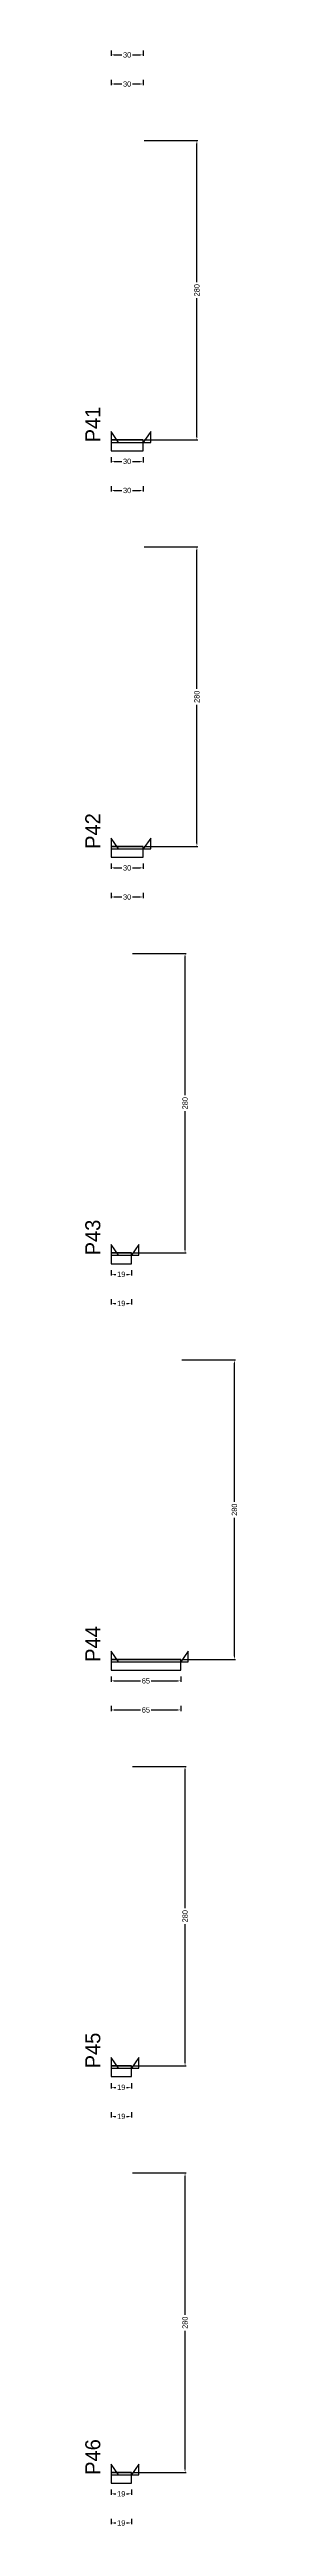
# Model space of a CAD drawing. Header units: centimetres. Extents: x -8500 to 4118, y -39526 to 295.
# Drawn here: x 3976 to 4118, y -17148 to -14833 of the extents above; entities that cross this region are included whole.
import ezdxf

# ---------------------------------------------------------------- set-up
doc = ezdxf.new("R2010")
doc.units = ezdxf.units.CM
for name, color, linetype in [('NOMENCLATURA', 7, 'Continuous'), ('SARR_2.2x10', 60, 'Continuous'), ('SARR_2.2x7', 40, 'Continuous')]:
    doc.layers.add(name, color=color, linetype=linetype)
doc.dimstyles.new('PAINEL-NOVA', dxfattribs={"dimtxt": 5, "dimasz": 3, "dimexe": 1, "dimexo": 1, "dimgap": 1, "dimtad": 1, "dimcen": 2.5, "dimazin": 3, "dimtfac": 1, "dimtmove": 0, "dimatfit": 3})

# ---------------------------------------------------------------- blocks, each defined once
blk = doc.blocks.new('_CLOSEDFILLED')
at = {"color": 0, "linetype": 'BYBLOCK'}
blk.add_solid([(-1, 0.16), (0, 0), (-1, -0.16)], dxfattribs=at)
blk = doc.blocks.new('*D1035')
for p, q in [((4000, -14833.8), (4000, -14838.8)), ((4003, -14837.8), (4010, -14837.8)), ((4020, -14837.8), (4027, -14837.8)), ((4030, -14833.8), (4030, -14838.8))]:
    blk.add_line(p, q)
at = {"layer": 'Defpoints'}
for p in [(4000, -14832.8), (4000, -14837.8), (4030, -14832.8)]:
    blk.add_point(p, dxfattribs=at)
at = {"layer": 'SARR_2.2x10', "xscale": 3, "yscale": 3, "rotation": 180}
blk.add_blockref('_CLOSEDFILLED', (4000, -14837.8), dxfattribs=at)
at = {"layer": 'SARR_2.2x10', "xscale": 3, "yscale": 3}
blk.add_blockref('_CLOSEDFILLED', (4030, -14837.8), dxfattribs=at)
at = {"layer": 'SARR_2.2x10', "insert": (4015, -14837.8), "char_height": 5, "attachment_point": 5}
blk.add_mtext('30', dxfattribs=at)
blk = doc.blocks.new('*D1040')
for p, q in [((4000, -14861), (4000, -14866)), ((4003, -14865), (4010, -14865)), ((4020, -14865), (4027, -14865)), ((4030, -14861), (4030, -14866))]:
    blk.add_line(p, q)
at = {"layer": 'Defpoints'}
for p in [(4000, -14860), (4000, -14865), (4030, -14860)]:
    blk.add_point(p, dxfattribs=at)
at = {"layer": 'SARR_2.2x10', "xscale": 3, "yscale": 3, "rotation": 180}
blk.add_blockref('_CLOSEDFILLED', (4000, -14865), dxfattribs=at)
at = {"layer": 'SARR_2.2x10', "xscale": 3, "yscale": 3}
blk.add_blockref('_CLOSEDFILLED', (4030, -14865), dxfattribs=at)
at = {"layer": 'SARR_2.2x10', "insert": (4015, -14865), "char_height": 5, "attachment_point": 5}
blk.add_mtext('30', dxfattribs=at)
blk = doc.blocks.new('*D1061')
for p, q in [((4000, -15213.8), (4000, -15218.8)), ((4003, -15217.8), (4010, -15217.8)), ((4020, -15217.8), (4027, -15217.8)), ((4030, -15213.8), (4030, -15218.8))]:
    blk.add_line(p, q)
at = {"layer": 'Defpoints'}
for p in [(4000, -15212.8), (4000, -15217.8), (4030, -15212.8)]:
    blk.add_point(p, dxfattribs=at)
at = {"layer": 'SARR_2.2x10', "xscale": 3, "yscale": 3, "rotation": 180}
blk.add_blockref('_CLOSEDFILLED', (4000, -15217.8), dxfattribs=at)
at = {"layer": 'SARR_2.2x10', "xscale": 3, "yscale": 3}
blk.add_blockref('_CLOSEDFILLED', (4030, -15217.8), dxfattribs=at)
at = {"layer": 'SARR_2.2x10', "insert": (4015, -15217.8), "char_height": 5, "attachment_point": 5}
blk.add_mtext('30', dxfattribs=at)
blk = doc.blocks.new('*D1062')
for p, q in [((4031, -14917.8), (4081, -14917.8)), ((4080, -15050.3), (4080, -14920.8)), ((4080, -15194.8), (4080, -15065.3)), ((4031, -15197.8), (4081, -15197.8))]:
    blk.add_line(p, q)
at = {"layer": 'Defpoints'}
for p in [(4030, -14917.8), (4030, -15197.8), (4080, -15197.8)]:
    blk.add_point(p, dxfattribs=at)
at = {"layer": 'SARR_2.2x10', "xscale": 3, "yscale": 3}
for p, rotation in [((4080, -14917.8), 90), ((4080, -15197.8), 270)]:
    blk.add_blockref('_CLOSEDFILLED', p, dxfattribs=dict(at, rotation=rotation))
at = {"layer": 'SARR_2.2x10', "insert": (4080, -15057.8), "char_height": 5, "attachment_point": 5, "rotation": 90}
blk.add_mtext('280', dxfattribs=at)
blk = doc.blocks.new('*D1063')
for p, q in [((4031, -14917.8), (4081, -14917.8)), ((4080, -15050.3), (4080, -14920.8)), ((4080, -15194.8), (4080, -15065.3)), ((4031, -15197.8), (4081, -15197.8))]:
    blk.add_line(p, q)
at = {"layer": 'Defpoints'}
for p in [(4030, -14917.8), (4030, -15197.8), (4080, -15197.8)]:
    blk.add_point(p, dxfattribs=at)
at = {"layer": 'SARR_2.2x10', "xscale": 3, "yscale": 3}
for p, rotation in [((4080, -14917.8), 90), ((4080, -15197.8), 270)]:
    blk.add_blockref('_CLOSEDFILLED', p, dxfattribs=dict(at, rotation=rotation))
at = {"layer": 'SARR_2.2x10', "insert": (4080, -15057.8), "char_height": 5, "attachment_point": 5, "rotation": 90}
blk.add_mtext('280', dxfattribs=at)
blk = doc.blocks.new('*D1064')
for p, q in [((4031, -14917.8), (4081, -14917.8)), ((4080, -15050.3), (4080, -14920.8)), ((4080, -15194.8), (4080, -15065.3)), ((4031, -15197.8), (4081, -15197.8))]:
    blk.add_line(p, q)
at = {"layer": 'Defpoints'}
for p in [(4030, -14917.8), (4030, -15197.8), (4080, -15197.8)]:
    blk.add_point(p, dxfattribs=at)
at = {"layer": 'SARR_2.2x10', "xscale": 3, "yscale": 3}
for p, rotation in [((4080, -14917.8), 90), ((4080, -15197.8), 270)]:
    blk.add_blockref('_CLOSEDFILLED', p, dxfattribs=dict(at, rotation=rotation))
at = {"layer": 'SARR_2.2x10', "insert": (4080, -15057.8), "char_height": 5, "attachment_point": 5, "rotation": 90}
blk.add_mtext('280', dxfattribs=at)
blk = doc.blocks.new('*D1065')
for p, q in [((4031, -14917.8), (4081, -14917.8)), ((4080, -15050.3), (4080, -14920.8)), ((4080, -15194.8), (4080, -15065.3)), ((4031, -15197.8), (4081, -15197.8))]:
    blk.add_line(p, q)
at = {"layer": 'Defpoints'}
for p in [(4030, -14917.8), (4030, -15197.8), (4080, -15197.8)]:
    blk.add_point(p, dxfattribs=at)
at = {"layer": 'SARR_2.2x10', "xscale": 3, "yscale": 3}
for p, rotation in [((4080, -14917.8), 90), ((4080, -15197.8), 270)]:
    blk.add_blockref('_CLOSEDFILLED', p, dxfattribs=dict(at, rotation=rotation))
at = {"layer": 'SARR_2.2x10', "insert": (4080, -15057.8), "char_height": 5, "attachment_point": 5, "rotation": 90}
blk.add_mtext('280', dxfattribs=at)
blk = doc.blocks.new('*D1066')
for p, q in [((4000, -15241), (4000, -15246)), ((4003, -15245), (4010, -15245)), ((4020, -15245), (4027, -15245)), ((4030, -15241), (4030, -15246))]:
    blk.add_line(p, q)
at = {"layer": 'Defpoints'}
for p in [(4000, -15240), (4000, -15245), (4030, -15240)]:
    blk.add_point(p, dxfattribs=at)
at = {"layer": 'SARR_2.2x10', "xscale": 3, "yscale": 3, "rotation": 180}
blk.add_blockref('_CLOSEDFILLED', (4000, -15245), dxfattribs=at)
at = {"layer": 'SARR_2.2x10', "xscale": 3, "yscale": 3}
blk.add_blockref('_CLOSEDFILLED', (4030, -15245), dxfattribs=at)
at = {"layer": 'SARR_2.2x10', "insert": (4015, -15245), "char_height": 5, "attachment_point": 5}
blk.add_mtext('30', dxfattribs=at)
blk = doc.blocks.new('GRA-E')
at = {"layer": 'SARR_2.2x7'}
blk.add_lwpolyline([(0, 0), (7, 0), (0, 10)], close=True, dxfattribs=at)
blk = doc.blocks.new('GRA-D')
at = {"layer": 'SARR_2.2x7'}
blk.add_lwpolyline([(0, 0), (7, 0), (7, 10)], close=True, dxfattribs=at)
blk = doc.blocks.new('*D1087')
for p, q in [((4000, -15593.8), (4000, -15598.8)), ((4003, -15597.8), (4010, -15597.8)), ((4020, -15597.8), (4027, -15597.8)), ((4030, -15593.8), (4030, -15598.8))]:
    blk.add_line(p, q)
at = {"layer": 'Defpoints'}
for p in [(4000, -15592.8), (4000, -15597.8), (4030, -15592.8)]:
    blk.add_point(p, dxfattribs=at)
at = {"layer": 'SARR_2.2x10', "xscale": 3, "yscale": 3, "rotation": 180}
blk.add_blockref('_CLOSEDFILLED', (4000, -15597.8), dxfattribs=at)
at = {"layer": 'SARR_2.2x10', "xscale": 3, "yscale": 3}
blk.add_blockref('_CLOSEDFILLED', (4030, -15597.8), dxfattribs=at)
at = {"layer": 'SARR_2.2x10', "insert": (4015, -15597.8), "char_height": 5, "attachment_point": 5}
blk.add_mtext('30', dxfattribs=at)
blk = doc.blocks.new('*D1088')
for p, q in [((4031, -15297.8), (4081, -15297.8)), ((4080, -15430.3), (4080, -15300.8)), ((4080, -15574.8), (4080, -15445.3)), ((4031, -15577.8), (4081, -15577.8))]:
    blk.add_line(p, q)
at = {"layer": 'Defpoints'}
for p in [(4030, -15297.8), (4030, -15577.8), (4080, -15577.8)]:
    blk.add_point(p, dxfattribs=at)
at = {"layer": 'SARR_2.2x10', "xscale": 3, "yscale": 3}
for p, rotation in [((4080, -15297.8), 90), ((4080, -15577.8), 270)]:
    blk.add_blockref('_CLOSEDFILLED', p, dxfattribs=dict(at, rotation=rotation))
at = {"layer": 'SARR_2.2x10', "insert": (4080, -15437.8), "char_height": 5, "attachment_point": 5, "rotation": 90}
blk.add_mtext('280', dxfattribs=at)
blk = doc.blocks.new('*D1089')
for p, q in [((4031, -15297.8), (4081, -15297.8)), ((4080, -15430.3), (4080, -15300.8)), ((4080, -15574.8), (4080, -15445.3)), ((4031, -15577.8), (4081, -15577.8))]:
    blk.add_line(p, q)
at = {"layer": 'Defpoints'}
for p in [(4030, -15297.8), (4030, -15577.8), (4080, -15577.8)]:
    blk.add_point(p, dxfattribs=at)
at = {"layer": 'SARR_2.2x10', "xscale": 3, "yscale": 3}
for p, rotation in [((4080, -15297.8), 90), ((4080, -15577.8), 270)]:
    blk.add_blockref('_CLOSEDFILLED', p, dxfattribs=dict(at, rotation=rotation))
at = {"layer": 'SARR_2.2x10', "insert": (4080, -15437.8), "char_height": 5, "attachment_point": 5, "rotation": 90}
blk.add_mtext('280', dxfattribs=at)
blk = doc.blocks.new('*D1090')
for p, q in [((4031, -15297.8), (4081, -15297.8)), ((4080, -15430.3), (4080, -15300.8)), ((4080, -15574.8), (4080, -15445.3)), ((4031, -15577.8), (4081, -15577.8))]:
    blk.add_line(p, q)
at = {"layer": 'Defpoints'}
for p in [(4030, -15297.8), (4030, -15577.8), (4080, -15577.8)]:
    blk.add_point(p, dxfattribs=at)
at = {"layer": 'SARR_2.2x10', "xscale": 3, "yscale": 3}
for p, rotation in [((4080, -15297.8), 90), ((4080, -15577.8), 270)]:
    blk.add_blockref('_CLOSEDFILLED', p, dxfattribs=dict(at, rotation=rotation))
at = {"layer": 'SARR_2.2x10', "insert": (4080, -15437.8), "char_height": 5, "attachment_point": 5, "rotation": 90}
blk.add_mtext('280', dxfattribs=at)
blk = doc.blocks.new('*D1091')
for p, q in [((4031, -15297.8), (4081, -15297.8)), ((4080, -15430.3), (4080, -15300.8)), ((4080, -15574.8), (4080, -15445.3)), ((4031, -15577.8), (4081, -15577.8))]:
    blk.add_line(p, q)
at = {"layer": 'Defpoints'}
for p in [(4030, -15297.8), (4030, -15577.8), (4080, -15577.8)]:
    blk.add_point(p, dxfattribs=at)
at = {"layer": 'SARR_2.2x10', "xscale": 3, "yscale": 3}
for p, rotation in [((4080, -15297.8), 90), ((4080, -15577.8), 270)]:
    blk.add_blockref('_CLOSEDFILLED', p, dxfattribs=dict(at, rotation=rotation))
at = {"layer": 'SARR_2.2x10', "insert": (4080, -15437.8), "char_height": 5, "attachment_point": 5, "rotation": 90}
blk.add_mtext('280', dxfattribs=at)
blk = doc.blocks.new('*D1092')
for p, q in [((4000, -15621), (4000, -15626)), ((4003, -15625), (4010, -15625)), ((4020, -15625), (4027, -15625)), ((4030, -15621), (4030, -15626))]:
    blk.add_line(p, q)
at = {"layer": 'Defpoints'}
for p in [(4000, -15620), (4000, -15625), (4030, -15620)]:
    blk.add_point(p, dxfattribs=at)
at = {"layer": 'SARR_2.2x10', "xscale": 3, "yscale": 3, "rotation": 180}
blk.add_blockref('_CLOSEDFILLED', (4000, -15625), dxfattribs=at)
at = {"layer": 'SARR_2.2x10', "xscale": 3, "yscale": 3}
blk.add_blockref('_CLOSEDFILLED', (4030, -15625), dxfattribs=at)
at = {"layer": 'SARR_2.2x10', "insert": (4015, -15625), "char_height": 5, "attachment_point": 5}
blk.add_mtext('30', dxfattribs=at)
blk = doc.blocks.new('*D1113')
for p, q in [((4000, -15973.8), (4000, -15978.8)), ((4019, -15973.8), (4019, -15978.8)), ((4003, -15977.8), (4004.5, -15977.8)), ((4014.5, -15977.8), (4016, -15977.8))]:
    blk.add_line(p, q)
at = {"layer": 'Defpoints'}
for p in [(4000, -15972.8), (4019, -15972.8), (4000, -15977.8)]:
    blk.add_point(p, dxfattribs=at)
at = {"layer": 'SARR_2.2x10', "xscale": 3, "yscale": 3, "rotation": 180}
blk.add_blockref('_CLOSEDFILLED', (4000, -15977.8), dxfattribs=at)
at = {"layer": 'SARR_2.2x10', "xscale": 3, "yscale": 3}
blk.add_blockref('_CLOSEDFILLED', (4019, -15977.8), dxfattribs=at)
at = {"layer": 'SARR_2.2x10', "insert": (4009.5, -15977.8), "char_height": 5, "attachment_point": 5}
blk.add_mtext('19', dxfattribs=at)
blk = doc.blocks.new('*D1114')
for p, q in [((4020, -15677.8), (4070, -15677.8)), ((4069, -15810.3), (4069, -15680.8)), ((4069, -15954.8), (4069, -15825.3)), ((4020, -15957.8), (4070, -15957.8))]:
    blk.add_line(p, q)
at = {"layer": 'Defpoints'}
for p in [(4019, -15677.8), (4019, -15957.8), (4069, -15957.8)]:
    blk.add_point(p, dxfattribs=at)
at = {"layer": 'SARR_2.2x10', "xscale": 3, "yscale": 3}
for p, rotation in [((4069, -15677.8), 90), ((4069, -15957.8), 270)]:
    blk.add_blockref('_CLOSEDFILLED', p, dxfattribs=dict(at, rotation=rotation))
at = {"layer": 'SARR_2.2x10', "insert": (4069, -15817.8), "char_height": 5, "attachment_point": 5, "rotation": 90}
blk.add_mtext('280', dxfattribs=at)
blk = doc.blocks.new('*D1115')
for p, q in [((4020, -15677.8), (4070, -15677.8)), ((4069, -15810.3), (4069, -15680.8)), ((4069, -15954.8), (4069, -15825.3)), ((4020, -15957.8), (4070, -15957.8))]:
    blk.add_line(p, q)
at = {"layer": 'Defpoints'}
for p in [(4019, -15677.8), (4019, -15957.8), (4069, -15957.8)]:
    blk.add_point(p, dxfattribs=at)
at = {"layer": 'SARR_2.2x10', "xscale": 3, "yscale": 3}
for p, rotation in [((4069, -15677.8), 90), ((4069, -15957.8), 270)]:
    blk.add_blockref('_CLOSEDFILLED', p, dxfattribs=dict(at, rotation=rotation))
at = {"layer": 'SARR_2.2x10', "insert": (4069, -15817.8), "char_height": 5, "attachment_point": 5, "rotation": 90}
blk.add_mtext('280', dxfattribs=at)
blk = doc.blocks.new('*D1116')
for p, q in [((4020, -15677.8), (4070, -15677.8)), ((4069, -15810.3), (4069, -15680.8)), ((4069, -15954.8), (4069, -15825.3)), ((4020, -15957.8), (4070, -15957.8))]:
    blk.add_line(p, q)
at = {"layer": 'Defpoints'}
for p in [(4019, -15677.8), (4019, -15957.8), (4069, -15957.8)]:
    blk.add_point(p, dxfattribs=at)
at = {"layer": 'SARR_2.2x10', "xscale": 3, "yscale": 3}
for p, rotation in [((4069, -15677.8), 90), ((4069, -15957.8), 270)]:
    blk.add_blockref('_CLOSEDFILLED', p, dxfattribs=dict(at, rotation=rotation))
at = {"layer": 'SARR_2.2x10', "insert": (4069, -15817.8), "char_height": 5, "attachment_point": 5, "rotation": 90}
blk.add_mtext('280', dxfattribs=at)
blk = doc.blocks.new('*D1117')
for p, q in [((4020, -15677.8), (4070, -15677.8)), ((4069, -15810.3), (4069, -15680.8)), ((4069, -15954.8), (4069, -15825.3)), ((4020, -15957.8), (4070, -15957.8))]:
    blk.add_line(p, q)
at = {"layer": 'Defpoints'}
for p in [(4019, -15677.8), (4019, -15957.8), (4069, -15957.8)]:
    blk.add_point(p, dxfattribs=at)
at = {"layer": 'SARR_2.2x10', "xscale": 3, "yscale": 3}
for p, rotation in [((4069, -15677.8), 90), ((4069, -15957.8), 270)]:
    blk.add_blockref('_CLOSEDFILLED', p, dxfattribs=dict(at, rotation=rotation))
at = {"layer": 'SARR_2.2x10', "insert": (4069, -15817.8), "char_height": 5, "attachment_point": 5, "rotation": 90}
blk.add_mtext('280', dxfattribs=at)
blk = doc.blocks.new('*D1118')
for p, q in [((4000, -16001), (4000, -16006)), ((4003, -16005), (4004.5, -16005)), ((4014.5, -16005), (4016, -16005)), ((4019, -16001), (4019, -16006))]:
    blk.add_line(p, q)
at = {"layer": 'Defpoints'}
for p in [(4000, -16000), (4000, -16005), (4019, -16000)]:
    blk.add_point(p, dxfattribs=at)
at = {"layer": 'SARR_2.2x10', "xscale": 3, "yscale": 3, "rotation": 180}
blk.add_blockref('_CLOSEDFILLED', (4000, -16005), dxfattribs=at)
at = {"layer": 'SARR_2.2x10', "xscale": 3, "yscale": 3}
blk.add_blockref('_CLOSEDFILLED', (4019, -16005), dxfattribs=at)
at = {"layer": 'SARR_2.2x10', "insert": (4009.5, -16005), "char_height": 5, "attachment_point": 5}
blk.add_mtext('19', dxfattribs=at)
blk = doc.blocks.new('*D1139')
for p, q in [((4000, -16353.8), (4000, -16358.8)), ((4003, -16357.8), (4027.5, -16357.8)), ((4037.5, -16357.8), (4062, -16357.8)), ((4065, -16353.8), (4065, -16358.8))]:
    blk.add_line(p, q)
at = {"layer": 'Defpoints'}
for p in [(4000, -16352.8), (4000, -16357.8), (4065, -16352.8)]:
    blk.add_point(p, dxfattribs=at)
at = {"layer": 'SARR_2.2x10', "xscale": 3, "yscale": 3, "rotation": 180}
blk.add_blockref('_CLOSEDFILLED', (4000, -16357.8), dxfattribs=at)
at = {"layer": 'SARR_2.2x10', "xscale": 3, "yscale": 3}
blk.add_blockref('_CLOSEDFILLED', (4065, -16357.8), dxfattribs=at)
at = {"layer": 'SARR_2.2x10', "insert": (4032.5, -16357.8), "char_height": 5, "attachment_point": 5}
blk.add_mtext('65', dxfattribs=at)
blk = doc.blocks.new('*D1140')
for p, q in [((4066, -16057.8), (4116, -16057.8)), ((4115, -16190.3), (4115, -16060.8)), ((4115, -16334.8), (4115, -16205.3)), ((4066, -16337.8), (4116, -16337.8))]:
    blk.add_line(p, q)
at = {"layer": 'Defpoints'}
for p in [(4065, -16057.8), (4065, -16337.8), (4115, -16337.8)]:
    blk.add_point(p, dxfattribs=at)
at = {"layer": 'SARR_2.2x10', "xscale": 3, "yscale": 3}
for p, rotation in [((4115, -16057.8), 90), ((4115, -16337.8), 270)]:
    blk.add_blockref('_CLOSEDFILLED', p, dxfattribs=dict(at, rotation=rotation))
at = {"layer": 'SARR_2.2x10', "insert": (4115, -16197.8), "char_height": 5, "attachment_point": 5, "rotation": 90}
blk.add_mtext('280', dxfattribs=at)
blk = doc.blocks.new('*D1141')
for p, q in [((4066, -16057.8), (4116, -16057.8)), ((4115, -16190.3), (4115, -16060.8)), ((4115, -16334.8), (4115, -16205.3)), ((4066, -16337.8), (4116, -16337.8))]:
    blk.add_line(p, q)
at = {"layer": 'Defpoints'}
for p in [(4065, -16057.8), (4065, -16337.8), (4115, -16337.8)]:
    blk.add_point(p, dxfattribs=at)
at = {"layer": 'SARR_2.2x10', "xscale": 3, "yscale": 3}
for p, rotation in [((4115, -16057.8), 90), ((4115, -16337.8), 270)]:
    blk.add_blockref('_CLOSEDFILLED', p, dxfattribs=dict(at, rotation=rotation))
at = {"layer": 'SARR_2.2x10', "insert": (4115, -16197.8), "char_height": 5, "attachment_point": 5, "rotation": 90}
blk.add_mtext('280', dxfattribs=at)
blk = doc.blocks.new('*D1142')
for p, q in [((4066, -16057.8), (4116, -16057.8)), ((4115, -16190.3), (4115, -16060.8)), ((4115, -16334.8), (4115, -16205.3)), ((4066, -16337.8), (4116, -16337.8))]:
    blk.add_line(p, q)
at = {"layer": 'Defpoints'}
for p in [(4065, -16057.8), (4065, -16337.8), (4115, -16337.8)]:
    blk.add_point(p, dxfattribs=at)
at = {"layer": 'SARR_2.2x10', "xscale": 3, "yscale": 3}
for p, rotation in [((4115, -16057.8), 90), ((4115, -16337.8), 270)]:
    blk.add_blockref('_CLOSEDFILLED', p, dxfattribs=dict(at, rotation=rotation))
at = {"layer": 'SARR_2.2x10', "insert": (4115, -16197.8), "char_height": 5, "attachment_point": 5, "rotation": 90}
blk.add_mtext('280', dxfattribs=at)
blk = doc.blocks.new('*D1143')
for p, q in [((4066, -16057.8), (4116, -16057.8)), ((4115, -16190.3), (4115, -16060.8)), ((4115, -16334.8), (4115, -16205.3)), ((4066, -16337.8), (4116, -16337.8))]:
    blk.add_line(p, q)
at = {"layer": 'Defpoints'}
for p in [(4065, -16057.8), (4065, -16337.8), (4115, -16337.8)]:
    blk.add_point(p, dxfattribs=at)
at = {"layer": 'SARR_2.2x10', "xscale": 3, "yscale": 3}
for p, rotation in [((4115, -16057.8), 90), ((4115, -16337.8), 270)]:
    blk.add_blockref('_CLOSEDFILLED', p, dxfattribs=dict(at, rotation=rotation))
at = {"layer": 'SARR_2.2x10', "insert": (4115, -16197.8), "char_height": 5, "attachment_point": 5, "rotation": 90}
blk.add_mtext('280', dxfattribs=at)
blk = doc.blocks.new('*D1144')
for p, q in [((4000, -16381), (4000, -16386)), ((4003, -16385), (4027.5, -16385)), ((4037.5, -16385), (4062, -16385)), ((4065, -16381), (4065, -16386))]:
    blk.add_line(p, q)
at = {"layer": 'Defpoints'}
for p in [(4000, -16380), (4000, -16385), (4065, -16380)]:
    blk.add_point(p, dxfattribs=at)
at = {"layer": 'SARR_2.2x10', "xscale": 3, "yscale": 3, "rotation": 180}
blk.add_blockref('_CLOSEDFILLED', (4000, -16385), dxfattribs=at)
at = {"layer": 'SARR_2.2x10', "xscale": 3, "yscale": 3}
blk.add_blockref('_CLOSEDFILLED', (4065, -16385), dxfattribs=at)
at = {"layer": 'SARR_2.2x10', "insert": (4032.5, -16385), "char_height": 5, "attachment_point": 5}
blk.add_mtext('65', dxfattribs=at)
blk = doc.blocks.new('*D1165')
for p, q in [((4000, -16733.8), (4000, -16738.8)), ((4003, -16737.8), (4004.5, -16737.8)), ((4014.5, -16737.8), (4016, -16737.8)), ((4019, -16733.8), (4019, -16738.8))]:
    blk.add_line(p, q)
at = {"layer": 'Defpoints'}
for p in [(4000, -16732.8), (4000, -16737.8), (4019, -16732.8)]:
    blk.add_point(p, dxfattribs=at)
at = {"layer": 'SARR_2.2x10', "xscale": 3, "yscale": 3, "rotation": 180}
blk.add_blockref('_CLOSEDFILLED', (4000, -16737.8), dxfattribs=at)
at = {"layer": 'SARR_2.2x10', "xscale": 3, "yscale": 3}
blk.add_blockref('_CLOSEDFILLED', (4019, -16737.8), dxfattribs=at)
at = {"layer": 'SARR_2.2x10', "insert": (4009.5, -16737.8), "char_height": 5, "attachment_point": 5}
blk.add_mtext('19', dxfattribs=at)
blk = doc.blocks.new('*D1166')
for p, q in [((4020, -16437.8), (4070, -16437.8)), ((4069, -16570.3), (4069, -16440.8)), ((4069, -16714.8), (4069, -16585.3)), ((4020, -16717.8), (4070, -16717.8))]:
    blk.add_line(p, q)
at = {"layer": 'Defpoints'}
for p in [(4019, -16437.8), (4019, -16717.8), (4069, -16717.8)]:
    blk.add_point(p, dxfattribs=at)
at = {"layer": 'SARR_2.2x10', "xscale": 3, "yscale": 3}
for p, rotation in [((4069, -16437.8), 90), ((4069, -16717.8), 270)]:
    blk.add_blockref('_CLOSEDFILLED', p, dxfattribs=dict(at, rotation=rotation))
at = {"layer": 'SARR_2.2x10', "insert": (4069, -16577.8), "char_height": 5, "attachment_point": 5, "rotation": 90}
blk.add_mtext('280', dxfattribs=at)
blk = doc.blocks.new('*D1167')
for p, q in [((4020, -16437.8), (4070, -16437.8)), ((4069, -16570.3), (4069, -16440.8)), ((4069, -16714.8), (4069, -16585.3)), ((4020, -16717.8), (4070, -16717.8))]:
    blk.add_line(p, q)
at = {"layer": 'Defpoints'}
for p in [(4019, -16437.8), (4019, -16717.8), (4069, -16717.8)]:
    blk.add_point(p, dxfattribs=at)
at = {"layer": 'SARR_2.2x10', "xscale": 3, "yscale": 3}
for p, rotation in [((4069, -16437.8), 90), ((4069, -16717.8), 270)]:
    blk.add_blockref('_CLOSEDFILLED', p, dxfattribs=dict(at, rotation=rotation))
at = {"layer": 'SARR_2.2x10', "insert": (4069, -16577.8), "char_height": 5, "attachment_point": 5, "rotation": 90}
blk.add_mtext('280', dxfattribs=at)
blk = doc.blocks.new('*D1168')
for p, q in [((4020, -16437.8), (4070, -16437.8)), ((4069, -16570.3), (4069, -16440.8)), ((4069, -16714.8), (4069, -16585.3)), ((4020, -16717.8), (4070, -16717.8))]:
    blk.add_line(p, q)
at = {"layer": 'Defpoints'}
for p in [(4019, -16437.8), (4019, -16717.8), (4069, -16717.8)]:
    blk.add_point(p, dxfattribs=at)
at = {"layer": 'SARR_2.2x10', "xscale": 3, "yscale": 3}
for p, rotation in [((4069, -16437.8), 90), ((4069, -16717.8), 270)]:
    blk.add_blockref('_CLOSEDFILLED', p, dxfattribs=dict(at, rotation=rotation))
at = {"layer": 'SARR_2.2x10', "insert": (4069, -16577.8), "char_height": 5, "attachment_point": 5, "rotation": 90}
blk.add_mtext('280', dxfattribs=at)
blk = doc.blocks.new('*D1169')
for p, q in [((4020, -16437.8), (4070, -16437.8)), ((4069, -16570.3), (4069, -16440.8)), ((4069, -16714.8), (4069, -16585.3)), ((4020, -16717.8), (4070, -16717.8))]:
    blk.add_line(p, q)
at = {"layer": 'Defpoints'}
for p in [(4019, -16437.8), (4019, -16717.8), (4069, -16717.8)]:
    blk.add_point(p, dxfattribs=at)
at = {"layer": 'SARR_2.2x10', "xscale": 3, "yscale": 3}
for p, rotation in [((4069, -16437.8), 90), ((4069, -16717.8), 270)]:
    blk.add_blockref('_CLOSEDFILLED', p, dxfattribs=dict(at, rotation=rotation))
at = {"layer": 'SARR_2.2x10', "insert": (4069, -16577.8), "char_height": 5, "attachment_point": 5, "rotation": 90}
blk.add_mtext('280', dxfattribs=at)
blk = doc.blocks.new('*D1170')
for p, q in [((4000, -16761), (4000, -16766)), ((4019, -16761), (4019, -16766)), ((4003, -16765), (4004.5, -16765)), ((4014.5, -16765), (4016, -16765))]:
    blk.add_line(p, q)
at = {"layer": 'Defpoints'}
for p in [(4000, -16760), (4019, -16760), (4000, -16765)]:
    blk.add_point(p, dxfattribs=at)
at = {"layer": 'SARR_2.2x10', "xscale": 3, "yscale": 3, "rotation": 180}
blk.add_blockref('_CLOSEDFILLED', (4000, -16765), dxfattribs=at)
at = {"layer": 'SARR_2.2x10', "xscale": 3, "yscale": 3}
blk.add_blockref('_CLOSEDFILLED', (4019, -16765), dxfattribs=at)
at = {"layer": 'SARR_2.2x10', "insert": (4009.5, -16765), "char_height": 5, "attachment_point": 5}
blk.add_mtext('19', dxfattribs=at)
blk = doc.blocks.new('*D1191')
for p, q in [((4000, -17113.8), (4000, -17118.8)), ((4003, -17117.8), (4004.5, -17117.8)), ((4014.5, -17117.8), (4016, -17117.8)), ((4019, -17113.8), (4019, -17118.8))]:
    blk.add_line(p, q)
at = {"layer": 'Defpoints'}
for p in [(4000, -17112.8), (4000, -17117.8), (4019, -17112.8)]:
    blk.add_point(p, dxfattribs=at)
at = {"layer": 'SARR_2.2x10', "xscale": 3, "yscale": 3, "rotation": 180}
blk.add_blockref('_CLOSEDFILLED', (4000, -17117.8), dxfattribs=at)
at = {"layer": 'SARR_2.2x10', "xscale": 3, "yscale": 3}
blk.add_blockref('_CLOSEDFILLED', (4019, -17117.8), dxfattribs=at)
at = {"layer": 'SARR_2.2x10', "insert": (4009.5, -17117.8), "char_height": 5, "attachment_point": 5}
blk.add_mtext('19', dxfattribs=at)
blk = doc.blocks.new('*D1192')
for p, q in [((4020, -16817.8), (4070, -16817.8)), ((4069, -16950.3), (4069, -16820.8)), ((4069, -17094.8), (4069, -16965.3)), ((4020, -17097.8), (4070, -17097.8))]:
    blk.add_line(p, q)
at = {"layer": 'Defpoints'}
for p in [(4019, -16817.8), (4019, -17097.8), (4069, -17097.8)]:
    blk.add_point(p, dxfattribs=at)
at = {"layer": 'SARR_2.2x10', "xscale": 3, "yscale": 3}
for p, rotation in [((4069, -16817.8), 90), ((4069, -17097.8), 270)]:
    blk.add_blockref('_CLOSEDFILLED', p, dxfattribs=dict(at, rotation=rotation))
at = {"layer": 'SARR_2.2x10', "insert": (4069, -16957.8), "char_height": 5, "attachment_point": 5, "rotation": 90}
blk.add_mtext('280', dxfattribs=at)
blk = doc.blocks.new('*D1193')
for p, q in [((4020, -16817.8), (4070, -16817.8)), ((4069, -16950.3), (4069, -16820.8)), ((4069, -17094.8), (4069, -16965.3)), ((4020, -17097.8), (4070, -17097.8))]:
    blk.add_line(p, q)
at = {"layer": 'Defpoints'}
for p in [(4019, -16817.8), (4019, -17097.8), (4069, -17097.8)]:
    blk.add_point(p, dxfattribs=at)
at = {"layer": 'SARR_2.2x10', "xscale": 3, "yscale": 3}
for p, rotation in [((4069, -16817.8), 90), ((4069, -17097.8), 270)]:
    blk.add_blockref('_CLOSEDFILLED', p, dxfattribs=dict(at, rotation=rotation))
at = {"layer": 'SARR_2.2x10', "insert": (4069, -16957.8), "char_height": 5, "attachment_point": 5, "rotation": 90}
blk.add_mtext('280', dxfattribs=at)
blk = doc.blocks.new('*D1194')
for p, q in [((4020, -16817.8), (4070, -16817.8)), ((4069, -16950.3), (4069, -16820.8)), ((4069, -17094.8), (4069, -16965.3)), ((4020, -17097.8), (4070, -17097.8))]:
    blk.add_line(p, q)
at = {"layer": 'Defpoints'}
for p in [(4019, -16817.8), (4019, -17097.8), (4069, -17097.8)]:
    blk.add_point(p, dxfattribs=at)
at = {"layer": 'SARR_2.2x10', "xscale": 3, "yscale": 3}
for p, rotation in [((4069, -16817.8), 90), ((4069, -17097.8), 270)]:
    blk.add_blockref('_CLOSEDFILLED', p, dxfattribs=dict(at, rotation=rotation))
at = {"layer": 'SARR_2.2x10', "insert": (4069, -16957.8), "char_height": 5, "attachment_point": 5, "rotation": 90}
blk.add_mtext('280', dxfattribs=at)
blk = doc.blocks.new('*D1195')
for p, q in [((4020, -16817.8), (4070, -16817.8)), ((4069, -16950.3), (4069, -16820.8)), ((4069, -17094.8), (4069, -16965.3)), ((4020, -17097.8), (4070, -17097.8))]:
    blk.add_line(p, q)
at = {"layer": 'Defpoints'}
for p in [(4019, -16817.8), (4019, -17097.8), (4069, -17097.8)]:
    blk.add_point(p, dxfattribs=at)
at = {"layer": 'SARR_2.2x10', "xscale": 3, "yscale": 3}
for p, rotation in [((4069, -16817.8), 90), ((4069, -17097.8), 270)]:
    blk.add_blockref('_CLOSEDFILLED', p, dxfattribs=dict(at, rotation=rotation))
at = {"layer": 'SARR_2.2x10', "insert": (4069, -16957.8), "char_height": 5, "attachment_point": 5, "rotation": 90}
blk.add_mtext('280', dxfattribs=at)
blk = doc.blocks.new('*D1196')
for p, q in [((4000, -17141), (4000, -17146)), ((4003, -17145), (4004.5, -17145)), ((4014.5, -17145), (4016, -17145)), ((4019, -17141), (4019, -17146))]:
    blk.add_line(p, q)
at = {"layer": 'Defpoints'}
for p in [(4000, -17140), (4000, -17145), (4019, -17140)]:
    blk.add_point(p, dxfattribs=at)
at = {"layer": 'SARR_2.2x10', "xscale": 3, "yscale": 3, "rotation": 180}
blk.add_blockref('_CLOSEDFILLED', (4000, -17145), dxfattribs=at)
at = {"layer": 'SARR_2.2x10', "xscale": 3, "yscale": 3}
blk.add_blockref('_CLOSEDFILLED', (4019, -17145), dxfattribs=at)
at = {"layer": 'SARR_2.2x10', "insert": (4009.5, -17145), "char_height": 5, "attachment_point": 5}
blk.add_mtext('19', dxfattribs=at)

msp = doc.modelspace()

# ---------------------------------------------------------------- linework, layer by layer
at = {"layer": 'SARR_2.2x10'}
for p, q in [((4030, -15197.8), (4000, -15197.8)), ((4000, -15197.8), (4000, -15207.8)), ((4000, -15207.8), (4030, -15207.8)), ((4030, -15207.8), (4030, -15197.8)), ((4030, -15577.8), (4000, -15577.8)), ((4000, -15577.8), (4000, -15587.8)), ((4030, -15587.8), (4030, -15577.8)), ((4000, -15587.8), (4030, -15587.8)), ((4019, -15957.8), (4000, -15957.8)), ((4000, -15957.8), (4000, -15967.8)), ((4000, -15967.8), (4019, -15967.8)), ((4019, -15967.8), (4019, -15957.8)), ((4065, -16337.8), (4000, -16337.8)), ((4000, -16337.8), (4000, -16347.8)), ((4065, -16347.8), (4065, -16337.8)), ((4000, -16347.8), (4065, -16347.8)), ((4019, -16717.8), (4000, -16717.8)), ((4000, -16717.8), (4000, -16727.8)), ((4000, -16727.8), (4019, -16727.8)), ((4019, -16727.8), (4019, -16717.8)), ((4019, -17097.8), (4000, -17097.8)), ((4000, -17097.8), (4000, -17107.8)), ((4000, -17107.8), (4019, -17107.8)), ((4019, -17107.8), (4019, -17097.8))]:
    msp.add_line(p, q, dxfattribs=at)
at = {"layer": 'SARR_2.2x7'}
for p, q in [((4030, -15197.8), (4000, -15197.8)), ((4000, -15197.8), (4000, -15200)), ((4000, -15197.8), (4007, -15197.8)), ((4000, -15197.8), (4007, -15197.8)), ((4000, -15197.8), (4007, -15197.8)), ((4000, -15197.8), (4007, -15197.8)), ((4000, -15200), (4030, -15200)), ((4007, -15197.8), (4030, -15197.8)), ((4007, -15197.8), (4030, -15197.8)), ((4007, -15197.8), (4030, -15197.8)), ((4007, -15197.8), (4030, -15197.8)), ((4030, -15200), (4030, -15197.8)), ((4030, -15577.8), (4000, -15577.8)), ((4000, -15577.8), (4000, -15580)), ((4000, -15577.8), (4007, -15577.8)), ((4000, -15577.8), (4007, -15577.8)), ((4000, -15577.8), (4007, -15577.8)), ((4000, -15577.8), (4007, -15577.8)), ((4000, -15580), (4030, -15580)), ((4007, -15577.8), (4030, -15577.8)), ((4007, -15577.8), (4030, -15577.8)), ((4007, -15577.8), (4030, -15577.8)), ((4007, -15577.8), (4030, -15577.8)), ((4030, -15580), (4030, -15577.8)), ((4019, -15957.8), (4000, -15957.8)), ((4000, -15957.8), (4000, -15960)), ((4000, -15957.8), (4007, -15957.8)), ((4000, -15957.8), (4007, -15957.8)), ((4000, -15957.8), (4007, -15957.8)), ((4000, -15957.8), (4007, -15957.8)), ((4000, -15960), (4019, -15960)), ((4007, -15957.8), (4019, -15957.8)), ((4007, -15957.8), (4019, -15957.8)), ((4007, -15957.8), (4019, -15957.8)), ((4007, -15957.8), (4019, -15957.8)), ((4019, -15960), (4019, -15957.8)), ((4065, -16337.8), (4000, -16337.8)), ((4000, -16337.8), (4000, -16340)), ((4000, -16337.8), (4007, -16337.8)), ((4000, -16337.8), (4007, -16337.8)), ((4000, -16337.8), (4007, -16337.8)), ((4000, -16337.8), (4007, -16337.8)), ((4000, -16340), (4065, -16340)), ((4007, -16337.8), (4065, -16337.8)), ((4007, -16337.8), (4065, -16337.8)), ((4007, -16337.8), (4065, -16337.8)), ((4007, -16337.8), (4065, -16337.8)), ((4065, -16340), (4065, -16337.8)), ((4019, -16717.8), (4000, -16717.8)), ((4000, -16717.8), (4000, -16720)), ((4000, -16717.8), (4007, -16717.8)), ((4000, -16717.8), (4007, -16717.8)), ((4000, -16717.8), (4007, -16717.8)), ((4000, -16717.8), (4007, -16717.8)), ((4000, -16720), (4019, -16720)), ((4007, -16717.8), (4019, -16717.8)), ((4007, -16717.8), (4019, -16717.8)), ((4007, -16717.8), (4019, -16717.8)), ((4007, -16717.8), (4019, -16717.8)), ((4019, -16720), (4019, -16717.8)), ((4019, -17097.8), (4000, -17097.8)), ((4000, -17097.8), (4000, -17100)), ((4000, -17097.8), (4007, -17097.8)), ((4000, -17097.8), (4007, -17097.8)), ((4000, -17097.8), (4007, -17097.8)), ((4000, -17097.8), (4007, -17097.8)), ((4000, -17100), (4019, -17100)), ((4007, -17097.8), (4019, -17097.8)), ((4007, -17097.8), (4019, -17097.8)), ((4007, -17097.8), (4019, -17097.8)), ((4007, -17097.8), (4019, -17097.8)), ((4019, -17100), (4019, -17097.8))]:
    msp.add_line(p, q, dxfattribs=at)

# ---------------------------------------------------------------- block references
for name, p in [('GRA-E', (4000, -15200)), ('GRA-D', (4030, -15200)), ('GRA-E', (4000, -15580)), ('GRA-D', (4030, -15580)), ('GRA-E', (4000, -15960)), ('GRA-D', (4019, -15960)), ('GRA-E', (4000, -16340)), ('GRA-D', (4065, -16340)), ('GRA-E', (4000, -16720)), ('GRA-D', (4019, -16720)), ('GRA-E', (4000, -17100)), ('GRA-D', (4019, -17100))]:
    msp.add_blockref(name, p, dxfattribs=at)

# ---------------------------------------------------------------- texts
at = {"layer": 'NOMENCLATURA'}
for s, p in [('P41', (3990, -15200)), ('P42', (3990, -15580)), ('P43', (3990, -15960)), ('P44', (3990, -16340)), ('P45', (3990, -16720)), ('P46', (3990, -17100))]:
    msp.add_text(s, height=14, rotation=90, dxfattribs=at).set_placement(p)

# ---------------------------------------------------------------- dimensions: what is measured, and where the dimension line sits
at = {"layer": 'SARR_2.2x10'}
for base, p1, p2, picture, middle in [((4000, -14837.8), (4000, -14832.8), (4030, -14832.8), '*D1035', (4015, -14837.8)), ((4000, -14865), (4000, -14860), (4030, -14860), '*D1040', (4015, -14865)), ((4000, -15217.8), (4000, -15212.8), (4030, -15212.8), '*D1061', (4015, -15217.8)), ((4000, -15245), (4000, -15240), (4030, -15240), '*D1066', (4015, -15245)), ((4000, -15597.8), (4000, -15592.8), (4030, -15592.8), '*D1087', (4015, -15597.8)), ((4000, -15625), (4000, -15620), (4030, -15620), '*D1092', (4015, -15625)), ((4000, -15977.8), (4000, -15972.8), (4019, -15972.8), '*D1113', (4009.5, -15977.8)), ((4000, -16005), (4000, -16000), (4019, -16000), '*D1118', (4009.5, -16005)), ((4000, -16357.8), (4000, -16352.8), (4065, -16352.8), '*D1139', (4032.5, -16357.8)), ((4000, -16385), (4000, -16380), (4065, -16380), '*D1144', (4032.5, -16385)), ((4000, -16737.8), (4000, -16732.8), (4019, -16732.8), '*D1165', (4009.5, -16737.8)), ((4000, -16765), (4000, -16760), (4019, -16760), '*D1170', (4009.5, -16765)), ((4000, -17117.8), (4000, -17112.8), (4019, -17112.8), '*D1191', (4009.5, -17117.8)), ((4000, -17145), (4000, -17140), (4019, -17140), '*D1196', (4009.5, -17145))]:
    dim = msp.add_linear_dim(base=base, p1=p1, p2=p2, dimstyle='PAINEL-NOVA', dxfattribs=at)
    dim.commit()
    dim.dimension.update_dxf_attribs({"geometry": picture, "text_midpoint": middle})
for base, p1, p2, picture, middle in [((4080, -15197.8), (4030, -15197.8), (4030, -14917.8), '*D1062', (4080, -15057.8)), ((4080, -15197.8), (4030, -15197.8), (4030, -14917.8), '*D1063', (4080, -15057.8)), ((4080, -15197.8), (4030, -15197.8), (4030, -14917.8), '*D1064', (4080, -15057.8)), ((4080, -15197.8), (4030, -15197.8), (4030, -14917.8), '*D1065', (4080, -15057.8)), ((4080, -15577.8), (4030, -15577.8), (4030, -15297.8), '*D1088', (4080, -15437.8)), ((4080, -15577.8), (4030, -15577.8), (4030, -15297.8), '*D1089', (4080, -15437.8)), ((4080, -15577.8), (4030, -15577.8), (4030, -15297.8), '*D1090', (4080, -15437.8)), ((4080, -15577.8), (4030, -15577.8), (4030, -15297.8), '*D1091', (4080, -15437.8)), ((4069, -15957.8), (4019, -15957.8), (4019, -15677.8), '*D1114', (4069, -15817.8)), ((4069, -15957.8), (4019, -15957.8), (4019, -15677.8), '*D1115', (4069, -15817.8)), ((4069, -15957.8), (4019, -15957.8), (4019, -15677.8), '*D1116', (4069, -15817.8)), ((4069, -15957.8), (4019, -15957.8), (4019, -15677.8), '*D1117', (4069, -15817.8)), ((4115, -16337.8), (4065, -16337.8), (4065, -16057.8), '*D1140', (4115, -16197.8)), ((4115, -16337.8), (4065, -16337.8), (4065, -16057.8), '*D1141', (4115, -16197.8)), ((4115, -16337.8), (4065, -16337.8), (4065, -16057.8), '*D1142', (4115, -16197.8)), ((4115, -16337.8), (4065, -16337.8), (4065, -16057.8), '*D1143', (4115, -16197.8)), ((4069, -16717.8), (4019, -16717.8), (4019, -16437.8), '*D1166', (4069, -16577.8)), ((4069, -16717.8), (4019, -16717.8), (4019, -16437.8), '*D1167', (4069, -16577.8)), ((4069, -16717.8), (4019, -16717.8), (4019, -16437.8), '*D1168', (4069, -16577.8)), ((4069, -16717.8), (4019, -16717.8), (4019, -16437.8), '*D1169', (4069, -16577.8)), ((4069, -17097.8), (4019, -17097.8), (4019, -16817.8), '*D1192', (4069, -16957.8)), ((4069, -17097.8), (4019, -17097.8), (4019, -16817.8), '*D1193', (4069, -16957.8)), ((4069, -17097.8), (4019, -17097.8), (4019, -16817.8), '*D1194', (4069, -16957.8)), ((4069, -17097.8), (4019, -17097.8), (4019, -16817.8), '*D1195', (4069, -16957.8))]:
    dim = msp.add_linear_dim(base=base, p1=p1, p2=p2, angle=90, dimstyle='PAINEL-NOVA', dxfattribs=at)
    dim.commit()
    dim.dimension.update_dxf_attribs({"geometry": picture, "text_midpoint": middle})

doc.saveas('drawing.dxf')
